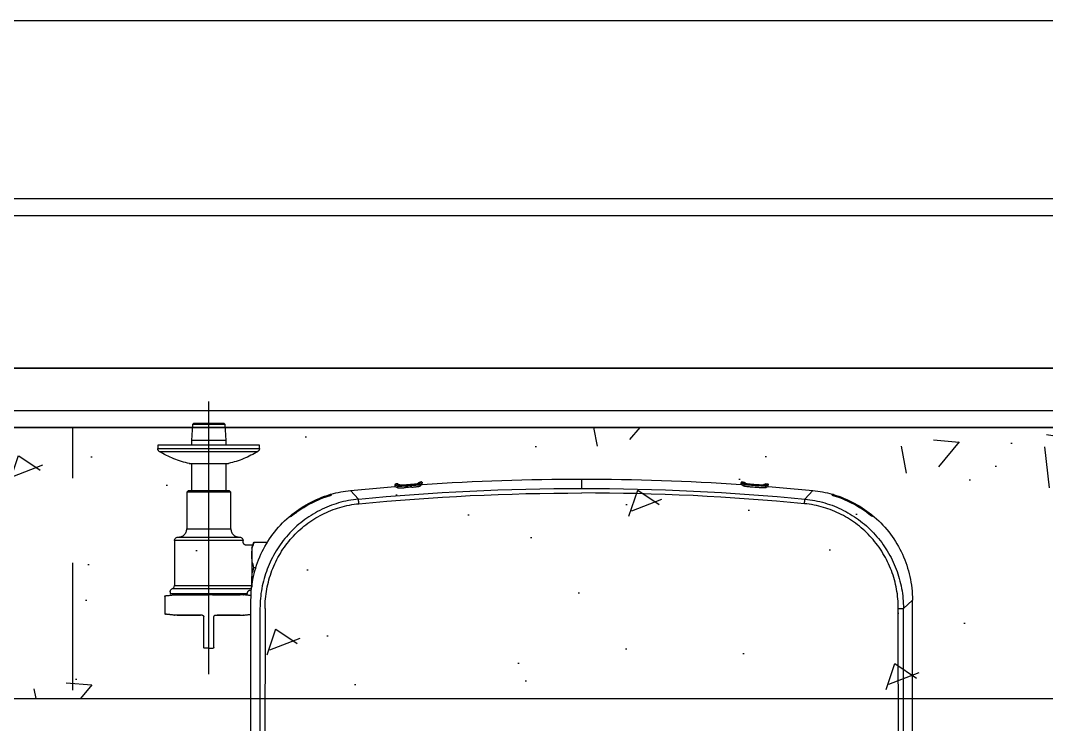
# Model space of a CAD drawing. Header units: millimetres. Extents: x 6886222 to 6919728, y 230959 to 276095.
# Drawn here: x 6909917 to 6910522, y 252584 to 252999 of the extents above; entities that cross this region are included whole.
import ezdxf
from ezdxf.xclip import XClip

# ---------------------------------------------------------------- set-up
doc = ezdxf.new("R2010")
doc.units = ezdxf.units.MM
doc.header["$LTSCALE"] = 100
doc.header["$XCLIPFRAME"] = 2
doc.linetypes.add('U-74D-EX$0$HD', pattern=[2.5, 1.5, -1])
for name, color, linetype in [('AA-BORD-XREF', 15, 'Continuous'), ('BP', 7, 'Continuous'), ('U-74D-EX$0$FIN', 5, 'Continuous'), ('U-74D-EX$0$FUR_욕실', 8, 'Continuous'), ('U-74D-EX$0$HAT', 8, 'Continuous'), ('U-74D-EX$0$INSUL_line', 8, 'Continuous'), ('U-74D-EX$0$WAL', 3, 'Continuous')]:
    doc.layers.add(name, color=color, linetype=linetype)
for name, color, linetype, plot in [('Defpoint', 142, 'Continuous', False), ('U-74D-EX$0$Defpoint', 142, 'Continuous', False), ('U-74D-EX$0$MC', 152, 'Continuous', False)]:
    doc.layers.add(name, color=color, linetype=linetype, plot=plot)

# ---------------------------------------------------------------- blocks, each defined once
blk = doc.blocks.new('U-74D-EX$0$대변기')
at = {"layer": 'U-74D-EX$0$FUR_욕실'}
for p, q in [((-19.96372742540188, 250.0000388648314), (-18.05370603383562, 250.0000388743883)), ((-19.96372727529888, 220.0000388648314), (-19.96372742540188, 250.0000388648314)), ((-18.05370603383562, 250.0000388743883), (-18.05370573364416, 190.0000388743883)), ((-16.36189569043563, 249.0667055495196), (-16.36189554500379, 220.0000388828539)), ((66.47385458667486, 242.6055813473231), (67.46575534313524, 242.6055813522889)), ((67.46575534313524, 242.6055813522889), (67.765755344637, 242.3055813537849)), ((67.76575545696323, 219.8555813537878), (67.765755344637, 242.3055813537849)), ((69.2872273159046, 245.8555813614021), (79.24428333784817, 245.8555814112169)), ((36.26575535563825, 240.1055811961833), (62.7657553556528, 240.105581328773)), ((36.26575545694868, 219.8555811961833), (36.26575535563825, 240.1055811961833)), ((68.26199243967494, 237.3582147204597), (68.26575536915698, 237.4055813562936)), ((68.26199292764431, 238.5891812158825), (68.26199292840101, 238.4396117540473)), ((68.26575535552183, 240.1304923433108), (68.26575536441305, 238.3541702854618)), ((68.26575536441305, 238.3541702854473), (68.26575545696323, 219.8555813562907)), ((68.27335157001289, 221.9417552441573), (68.27335148753264, 238.4256925888167)), ((80.25815924055132, 238.4256926487524), (80.25815930845056, 224.8555814162773)), ((80.26575536441305, 238.3541703454994), (80.26575535552183, 240.1304924033484)), ((80.26575543695435, 223.8555814163137), (80.26575536441305, 238.3541703454994)), ((-32.1668876297008, 229.5010808537936), (-22.74688763271479, 230.1055809009285)), ((-22.74688763271479, 230.1055809009285), (-19.96372732586678, 230.1055809148511)), ((-22.74688758143384, 219.8555809009285), (-22.74688763271479, 230.1055809009285)), ((-9.16341482587086, 230.1055809688896), (6.765612367282301, 230.1055810485868)), ((6.765755396922032, 231.8555810485868), (7.765755391930725, 232.8555810535927)), ((6.765755396922032, 231.8555810485868), (6.765755517004436, 207.8555810485723)), ((7.765755391930725, 232.8555810535927), (29.26575539193072, 232.8555811611604)), ((7.765755456963234, 219.8555810535927), (7.765755391930725, 232.8555810535927)), ((29.26575539193072, 232.8555811611604), (29.26575552201029, 206.8555811611604)), ((-32.74688762679216, 228.9210808508924), (-32.1668876297008, 229.5010808537936)), ((-32.74688758143384, 219.8555808508954), (-32.74688762679216, 228.9210808508924)), ((-32.16688758144664, 219.8555808537949), (-32.1668876297008, 229.5010808537936)), ((-32.74688753607552, 210.7900808508984), (-32.74688758143384, 219.8555808508954)), ((-32.16688753317794, 210.2100808537962), (-32.16688758144664, 219.8555808537949)), ((-22.74688753015289, 209.6055809009285), (-22.74688758143384, 219.8555809009285)), ((-19.96372712521043, 190.0000388648314), (-19.96372727529888, 220.0000388648314)), ((-16.36189554500379, 220.0000388828539), (-16.3618953995865, 190.9333722161737)), ((7.765755522010295, 206.8555810535927), (7.765755456963234, 219.8555810535927)), ((99.26575544196021, 222.8555815113777), (81.26575544196021, 222.8555814213196)), ((99.76575544628213, 221.9871604612508), (99.76575544444859, 222.3555815138916)), ((99.76575545694868, 219.8555815138916), (99.76575544628213, 221.9871604612508)), ((99.76575545694868, 219.8555815138916), (99.76575546761524, 217.7240025665324)), ((99.26575547198081, 216.8555815114069), (81.26575547198081, 216.8555814213487)), ((99.76575546761524, 217.7240025665324), (99.76575546946333, 217.3555815138916)), ((-32.16688753317794, 210.2100808537962), (-32.74688753607552, 210.7900808508984)), ((-22.74688753015289, 209.6055809009285), (-32.16688753317794, 210.2100808537962)), ((-19.96372722330489, 209.6055809148511), (-22.74688753015289, 209.6055809009285)), ((6.7656124698442, 209.6055810485868), (-9.219977223310707, 209.6055809686059)), ((7.765755522010295, 206.8555810535927), (6.765755517004436, 207.8555810485723)), ((29.26575552201029, 206.8555811611604), (7.765755522010295, 206.8555810535927)), ((-18.05370573364416, 190.0000388743883), (-19.96372712521043, 190.0000388648314))]:
    blk.add_line(p, q, dxfattribs=at)
at = {"layer": 'U-74D-EX$0$FUR_욕실', "color": 8}
blk.add_line((-45.74688758214688, 220.0000387358323), (115.0100293758915, 220.0000395401457), dxfattribs=at)
at = {"layer": 'U-74D-EX$0$FUR_욕실'}
for centre, radius, start, end in [((-18.05370602382391, 248.0000388743883), 2, 32.23095292265573, 90.00000028681461), ((-62.46372727529888, 220.0000386521915), 54.5, 11.97719340865765, 32.23095292265573), ((66.47385459668658, 240.6055813473231), 2, 90.00000028681461, 157.9756874497742), ((36.26575536563541, 238.1055811961833), 2, 90.00000028681461, 180.0000002866061), ((66.76199292764431, 238.5891812083773), 1.5, 2.866061434560404e-07, 47.99820267177637), ((81.26575543695435, 223.8555814213196), 1, 180.0000002866061, 270.0000002868146), ((99.26575544446314, 222.3555815113923), 0.5, 2.866061434560404e-07, 90.00000028681461), ((81.26575547698667, 215.8555814213487), 1, 90.00000028681461, 180.0000002866061), ((99.26575546947788, 217.3555815113923), 0.5, 270.0000002868146, 2.866061434560404e-07), ((-62.46372727529888, 220.0000386521915), 54.5, 327.7690476508159, 347.5302846530277), ((-18.05370574364133, 192.0000388743738), 2, 270.0000002868146, 327.7690476508159)]:
    blk.add_arc(centre, radius, start, end, dxfattribs=at)
at = {"layer": 'U-74D-EX$0$FUR_욕실', "extrusion": (0, 0, -1)}
for centre, radius, start in [((-29.26575536690143, 237.8555811611604), 5, 179.9999997133939), ((-62.76575534564108, 242.105581328773), 2, 202.0243125502258)]:
    blk.add_arc(centre, radius, start, 269.9999997131854, dxfattribs=at)
at = {"layer": 'U-74D-EX$0$FUR_욕실'}
blk.add_ellipse((69.30244934255097, 245.3555809125519), major_axis=(0.5, 2.5016429e-09), ratio=0.999999957508828, start_param=1.622208824282719, end_param=3.041228889849564, dxfattribs=at)
at = {"layer": 'U-74D-EX$0$FUR_욕실', "extrusion": (0, 0, -1)}
for centre, major_axis, ratio, start_param, end_param in [((79.22906131622221, 245.3555809622176), (-0.5, -2.5016431e-09), 0.999999957508828, 1.622208824282719, 3.041228889849564), ((68.76575535550728, 240.1304923458101), (0.5, 2.5016431e-09), 0.9028624934881282, 3.141592653589793, 3.31612557878917), ((68.7657553643985, 238.3541702879756), (-0.5, -2.5016431e-09), 0.8237610580540193, 0, 0.1745329251993461), ((79.76575535550728, 240.1304924008491), (0.5, 2.5016431e-09), 0.9028624934845408, 6.108652381980975, 6.283185307179585)]:
    blk.add_ellipse(centre, major_axis=major_axis, ratio=ratio, start_param=start_param, end_param=end_param, dxfattribs=at)
at = {"layer": 'U-74D-EX$0$FUR_욕실'}
for points in [[(68.81004566680713, 245.4424050483995), (68.80996829455034, 245.4415772000557), (68.67414358952738, 244.0592418952383), (68.41069174251243, 241.7135811142671)], [(68.41069174251243, 241.7135811142671), (68.34861314802038, 241.1608602808974), (68.30247778944977, 240.6599296919285), (68.27335147861231, 240.208882556688)], [(80.258159231631, 240.2088826166528), (80.22905781859663, 240.6595441169575), (80.18295126260273, 241.1603821305998), (80.1208189526842, 241.7135811728567)], [(-9.182518366633303, 231.4599739763053), (-9.18251420290835, 231.4614835392258), (-9.182566245839553, 231.4426420348154), (-9.182676004635141, 231.4029020990984)], [(-9.239523908439878, 210.8311106453202), (-9.244156135868252, 209.1557216384044), (-9.246662793357245, 208.2492669048934), (-9.246671227298066, 208.2462305266472)]]:
    blk.add_open_spline(points, degree=3, dxfattribs=at)
for points, knots in [([(80.1208189526842, 241.7135811728567), (79.85719753314697, 244.0607515419924), (79.72156421396721, 245.4414356970392), (79.7214655123862, 245.4424000796444), (79.7214650032438, 245.4424050541584), (79.72146449088541, 245.4424100283377)], [0, 0, 0, 0, 0.9999519197025436, 0.9999519197025436, 1, 1, 1, 1]), ([(-9.182676004635141, 231.4029020992293), (-9.1826811945175, 231.4010230187796), (-9.182686513460794, 231.3990972132542), (-9.183581361805409, 231.0751019030195), (-9.187910192642448, 229.5077226898266), (-9.20091888130628, 224.7987384931967), (-9.209611520240287, 221.6526600189445), (-9.226263355823903, 215.627563532571), (-9.234186477606272, 212.7615583810566), (-9.239523908439878, 210.8311106453202)], [0, 0, 0, 0, 0.0020377122292964, 0.0020377122292964, 0.3346918081528643, 0.3346918081528643, 0.6673459040764321, 0.6673459040764321, 1, 1, 1, 1]), ([(-9.160157425791112, 231.2475262614516), (-9.160165786230209, 231.2444940326004), (-9.1607761996529, 231.0234915767269), (-9.164677928867604, 229.6108177204278), (-9.173034160772659, 226.5857275442413), (-9.184122367438249, 222.5724051017223), (-9.196220613779587, 218.1945115073049), (-9.207017699049175, 214.2884079130072), (-9.212252349894698, 212.3949718798049), (-9.2143172446049, 211.6481657034728)], [0, 0, 0, 0, 0.0865543875327337, 0.2417313952106717, 0.4004697365557925, 0.5594417966873824, 0.7183898072385521, 0.8772133166376525, 1, 1, 1, 1]), ([(-9.2143172446049, 211.6481657034728), (-9.215041417523025, 211.3862208905284), (-9.218726463350322, 210.0532915974381), (-9.222015153292887, 208.8640671262128), (-9.223117529803858, 208.4653642330068), (-9.223139812773297, 208.4573203844466)], [0, 0, 0, 0, 0.1132207334291606, 0.6138623602303039, 1, 1, 1, 1])]:
    blk.add_open_spline(points, degree=3, knots=knots, dxfattribs=at)
blk.add_wipeout([(22.248608298916775, 172.54229225468282), (8.912240129661578, 147.74673581274521), (6.746381299798691, 136.34097785746314), (-8.955497072612427e-10, 1.8151808944821823e-08), (6.746382664171167, -136.3410556523654), (8.912241608199565, -147.7468135862157), (22.07549302254949, -172.28966274865297), (48.747550660268864, -190.92756923738682), (71.39276322773912, -195.00000842819884), (166.77579672746026, -195.00000795089045), (163.87437435093116, -199.59452123619815), (211.5587765112842, -201.08973657911383), (211.59313804550422, -201.59785586090618), (211.81060945487718, -202.63546709934212), (212.5078401897453, -203.59245027277075), (213.12226798591132, -203.98026161298094), (214.15380077133744, -204.1978558481386), (220.75350033782112, -204.19785581509552), (220.75350035014083, -206.35594522496513), (211.67910968791838, -206.3568792770726), (211.15613348268317, -206.39600097215737), (210.27034605067598, -206.67761218987903), (209.31045820655902, -207.42786300958107), (208.74576614588332, -208.40553728260954), (208.58557798573491, -209.0916460347495), (208.56074482875553, -209.45622105141592), (208.5658533075954, -265.02340329155413), (208.68307722652685, -265.02340329098297), (208.7812761336113, -265.75037914044697), (209.14569600205314, -266.6349992877383), (209.4393782819403, -267.03693782325877), (210.11484331313656, -267.62762274793863), (210.65720867247566, -267.91786482497037), (211.05456655855815, -268.02783602803447), (211.7542655276933, -268.12315947946877), (489.2877981967165, -268.123158092146), (490.3929016518151, -267.8618048901769), (490.86707477932805, -267.7119163465693), (491.45197025778884, -267.22265710638476), (492.00684567737414, -266.49543788948904), (492.2432263424108, -265.953260305668), (492.3375440533646, -265.58541350160203), (492.3925328413372, -264.9999778188767), (492.39251053762064, -209.47191992339413), (492.2743779328679, -208.61530925013972), (492.0527322005424, -208.03841531318994), (491.6452017566535, -207.41831274961794), (491.1753919319727, -206.97008934938174), (490.6571038551316, -206.6513735333208), (490.04775114333995, -206.44000339329148), (489.564363996324, -206.37647943353875), (489.28754875065107, -206.3559519392104), (294.6511313544637, -206.3559470726484), (294.6511313436125, -204.19785544542015), (299.3707712639998, -204.19785542175964), (299.9274144780235, -204.1415802114724), (300.81514351517774, -203.77207777511762), (301.1333402299189, -203.52623735578823), (301.5702185394424, -203.01348622016246), (301.80191783703924, -202.56725483027355), (301.9757068098556, -201.8642991092686), (301.9767461048772, -201.81423556641903), (356.76343714603064, -202.11461188703402), (409.6459330275077, -200.7317937357151), (451.0712075735588, -197.49087760745817), (521.7596907076584, -184.1269387870276), (558.8320421586301, -171.7704380243341), (607.5072059196381, -146.9271004879006), (640.3182392938724, -121.7236501044431), (666.3963113392575, -92.63537982517482), (682.861678851927, -64.8120860007532), (689.3650846206021, -48.844695699472595), (694.4618857304264, -30.578779049873788), (696.6826731048269, -17.299667591780462), (697.4621076330303, -8.646287178641273), (697.7008332995064, 0.017384032597874466), (696.0161711601265, 21.30950019290617), (691.2688451523378, 41.796509580543216), (683.3366473129057, 62.60208044512467), (669.0455356567358, 87.70644455344245), (652.7802364292402, 108.07148288175188), (630.6424582973253, 128.95876104430863), (599.0811908480251, 150.92869321198407), (558.1950606762435, 170.85274610758484), (516.937235549004, 184.2249471713934), (478.5997609603298, 192.50147163765666), (440.5805313404065, 197.3643056544521), (409.56480511056884, 199.55616448708247), (375.3283216283821, 200.68792907165675), (311.0923951757358, 200.70114825228893), (281.7216569744051, 200.8711733283542), (251.3461154796021, 200.75952777479222), (223.32944943835992, 200.37661834822427), (188.29429864440127, 199.9507822823582), (182.40479042165887, 198.15537901209063), (177.51850239349275, 194.76567814429143), (79.79591759140378, 194.999931322335), (40.70354579549267, 194.56680722579563), (37.246676655990356, 193.2270822084663), (37.24667669558663, 185.30834623197086)]).dxf.layer = 'U-74D-EX$0$FUR_욕실'
for p, q in [((67.46575534313524, 242.6055813522889), (67.4657555707854, 197.1055813522889)), ((34.26575536564997, 238.1055811861788), (34.2657555482765, 201.6055811861643)), ((62.7657553556528, 240.105581328773), (62.76575558349214, 194.5668852320287)), ((64.61980497115655, 241.3555813380499), (64.61980520486031, 194.646158893991)), ((36.26575555827367, 199.6055811961833), (36.26575545694868, 219.8555811961833)), ((67.76575556928947, 197.4055813537761), (67.76575545696323, 219.8555813537878)), ((68.26575554951341, 201.3569924271342), (68.26575545696323, 219.8555813562907)), ((68.27335159089489, 217.7694074684969), (68.2733516733606, 201.2854701238375)), ((80.25815942637928, 201.2854701838314), (80.25815935848004, 214.8555814163064)), ((80.26575547698667, 215.8555814163428), (80.26575554951341, 201.3569924871572)), ((68.26199261482179, 202.3529479920853), (68.26575554476949, 202.3055813562878)), ((68.26199311510209, 201.1219814966626), (68.26199311435994, 201.2715509584978)), ((68.26575555840463, 199.5806703692706), (68.26575554951341, 201.3569924271196)), ((80.26575554951341, 201.3569924871572), (80.26575555840463, 199.5806704293082)), ((37.20732853058507, 199.6055812008944), (36.26575555827367, 199.6055811961833)), ((40.70354579550985, 194.5668851216451), (37.24667665599918, 193.2271601043485)), ((39.04667665250963, 193.9247581125874), (39.04667663354849, 197.7139645380539)), ((40.70354579550985, 194.5668851216451), (63.78980750307164, 194.5668852371509)), ((63.78980750307164, 194.5668852371509), (63.81572954052899, 194.5568390364915)), ((65.46843982780774, 195.1671709845632), (65.46843982999053, 194.7294624435217)), ((67.76575556928947, 197.4055813537761), (67.46575556928656, 197.4055813522773)), ((321.986683939107, 195.0000104298069), (71.39276127641278, 195.0000091760139)), ((37.24667665599918, 193.2271601043485), (37.24667669560949, 185.3084241277411)), ((52.24667665599918, 193.2271601794), (52.24667666155801, 192.1160582204921)), ((20.33956178195149, 169.088938449082), (21.24649999496251, 170.285047437721)), ((21.69536556552703, 170.8929667778666), (21.70817310823259, 170.9115486075261)), ((21.69956627719876, 170.8990613823862), (21.7791287491018, 171.1967263349852)), ((21.7791287491018, 171.1967263349852), (22.03587801245521, 172.1446197945679)), ((21.99159196349865, 171.6156206537471), (21.86411362885337, 171.1494418802085)), ((22.24835342797815, 172.5420912320315), (21.99159196349865, 171.6156206537471)), ((19.83160112574478, 168.4108700616398), (19.83054045903918, 168.4116646612329)), ((19.83055107183827, 168.4116574684358), (20.33956178195149, 169.088938449082)), ((9.471946686553565, 147.6003435319089), (9.499219707275188, 147.6981858026465)), ((6.746381299893983, 136.3410557533734), (11.84418381590876, 131.6415778253777)), ((3.588107915569708, 108.0240692298703), (2.817171301870985, 109.5430350326114)), ((4.396985229166603, 110.0037670053189), (3.314683284570492, 110.0037669999019)), ((3.314683284570492, 110.0037669999019), (4.086150732273381, 108.4837647899603)), ((4.396985229530401, 109.9291424284183), (4.402909766668017, 110.0037863708476)), ((4.402909766668017, 110.0037863708476), (4.409444144363079, 110.086054785681)), ((2.735194351993414, 108.5000088400029), (3.102393244600535, 107.7772048659372)), ((3.102393244600535, 107.7772048659372), (3.247533068239136, 107.4916845857679)), ((3.247533068239136, 107.4916845857679), (3.503945573964302, 106.9875129138472)), ((5.130687907661923, 108.4837647951881), (4.086150732273381, 108.4837647899603)), ((5.03063959663632, 104.0933354934878), (5.020598495251761, 103.9303110157362)), ((2.770318151673564, 97.01250460517804), (2.43990339238735, 96.50833213622354)), ((4.74041255964039, 100.1181968694345), (4.718776392797736, 99.86563044772811)), ((1.71331144168289, 94.5302616606914), (2.707077744085836, 96.0492278355614)), ((2.10969146620846, 96.0041668164722), (1.779680977448152, 95.50000879452091)), ((2.30979245927665, 96.3097155590749), (2.10969146620846, 96.0041668164722)), ((3.205517342652456, 95.51624030655694), (2.211013589669165, 93.99623212858023)), ((3.181565936483821, 93.99255117753455), (2.224424111180269, 93.99255117274697)), ((2.43990339238735, 96.50833213622354), (2.30979245927665, 96.3097155590749)), ((3.205517342652456, 95.51624030655694), (4.175494587358116, 95.51624031141)), ((5.543365301859012, 1.633365354791749e-05), (-1.653944127610885e-05, 6.162351382954512e-05)), ((5.543365301859012, 6.165124977997039e-05), (-1.653944127610885e-05, 1.630591759749223e-05)), ((1.713312387601036, -94.53018371411054), (2.707078705210733, -96.04914987904158)), ((2.109692426882248, -96.00408886592595), (1.779681933072425, -95.49993084727794)), ((2.30979342300634, -96.30963760652776), (2.109692426882248, -96.00408886592595)), ((3.2055182984368, -95.51616234504581), (2.211014530246757, -93.99615417702262)), ((3.181566877017758, -93.99247321626353), (2.224425051714206, -93.99247322105111)), ((2.439904358096101, -96.508254182374), (2.30979342300634, -96.30963760652776)), ((2.770319122431829, -97.01242664802521), (2.439904358096101, -96.508254182374)), ((3.2055182984368, -95.51616234504581), (4.175495543142461, -95.51616234019275)), ((4.740413561481546, -100.1181188925639), (4.718777392106858, -99.86555247107572)), ((2.735195437697257, -108.4999308831993), (3.102394323086628, -107.7771269054592)), ((3.588108996529627, -108.023991264532), (2.817172398023104, -109.5429570749857)), ((3.102394323086628, -107.7771269054592), (3.247534143858502, -107.4916066238347)), ((3.247534143858502, -107.4916066238347), (3.503946644534153, -106.987434949353)), ((3.314684385321016, -110.0036890372994), (4.086151817831706, -108.483686819638)), ((5.130688993220247, -108.4836868144102), (4.086151817831706, -108.483686819638)), ((5.03064063824786, -104.093257513714), (5.020599535233487, -103.9302330360642)), ((4.396986329917127, -110.0036890318825), (3.314684385321016, -110.0036890372994)), ((4.396986329553329, -109.9290644549819), (4.402910867433093, -110.003708397353)), ((4.402910867433093, -110.003708397353), (4.409445245943061, -110.0859768121209)), ((6.746382664208795, -136.3409777564284), (11.84418513319179, -131.6414997774209)), ((9.471948163529305, -147.6002655076936), (9.499221185225906, -147.6981077781547)), ((19.83160281095843, -168.4107919337566), (19.83054214425283, -168.4115865333642)), ((19.83055275705192, -168.4115793405672), (20.33956347394633, -169.0888603161202)), ((20.33956347394633, -169.0888603161202), (21.24650169893357, -170.2849692956788)), ((21.69536727558079, -170.8928886313352), (21.70817481847553, -170.911470460871)), ((21.69956798731073, -170.8989832358111), (21.77913046219692, -171.196648187617)), ((21.77913046219692, -171.196648187617), (22.03587973503818, -172.1445416446313)), ((21.99159368078472, -171.6155425042543), (21.86411534146828, -171.1493637319891)), ((22.24835515453378, -172.5420130799703), (21.99159368078472, -171.6155425042543)), ((71.39276322769365, -194.9999305321853), (76.35088787932546, -189.6902176392778)), ((321.9866858903879, -194.9999292783923), (71.39276322769365, -194.9999305321853))]:
    blk.add_line(p, q, dxfattribs=at)
for points in [[(21.24649999496251, 170.285047437721), (21.38921794742419, 170.4745842219327), (21.51445044398497, 170.6426315112603), (21.61808541565915, 170.7841843455808), (21.69536556552703, 170.8929667778666)], [(21.24650169893357, -170.2849692956788), (21.389219653287, -170.4745060784644), (21.51445215153581, -170.6425533665406), (21.61808712462152, -170.7841061998206), (21.69536727558079, -170.8928886313352)]]:
    blk.add_lwpolyline(points, dxfattribs=at)
at = {"layer": 'U-74D-EX$0$FUR_욕실', "extrusion": (0, 0, -1)}
blk.add_arc((-29.26575554702504, 201.8555811611604), 5, 89.99999971318542, 179.9999997133939, dxfattribs=at)
at = {"layer": 'U-74D-EX$0$FUR_욕실'}
for centre, radius, start, end in [((36.26575554826195, 201.6055811961687), 2, 180.0000002866061, 270.0000002868146), ((66.76199311510209, 201.1219814891574), 1.5, 312.0017979016147, 2.866061434560404e-07), ((71.39433594224465, 129.9965577808198), 65.00357829229999, 90.00139064552496, 139.1170237257398), ((87.4624695128914, 19012.51913282062), 18822.8321162096, 269.9661768829229, 270.3270496479607), ((87.93677898479291, 18978.6588186838), 18791.9699616047, 269.9644946750574, 270.3274972344234), ((70.97929395945175, 130.1156843606459), 64.5199110725, 139.3439862408931, 163.494310534415), ((169.0578395418306, 56.807028810259), 186.3434668039, 142.7070086623402, 143.2077918600829), ((17.30499019034687, 174.0439882125011), 5.408320108300001, 324.5301597400225, 325.7436496290442), ((22.62136612052927, 170.5096768399981), 0.9913277573, 139.8071876059508, 153.1620783224665), ((71.81727606017739, 129.5478185517368), 64.90644469819999, 143.2192275475977, 162.840083027136), ((72.12473283506188, 129.8340617208796), 65.7014909861, 164.1786701049712, 174.3625866349075), ((71.6042546329445, 129.914471710772), 65.1788393852, 163.6140991102687, 164.1219371378087), ((10.03597605140021, 148.0147807573321), 1.0046796967, 90.17754695617595, 163.40842812218), ((72.17259212919816, 129.4475814507186), 65.2755184234, 162.8480330940548, 163.8534515833386), ((1331.398950752078, 5.209675544088896), 1331.1274189835, 174.3488271389661, 175.4811177197091), ((1383.999648019879, -0.008018055736101815), 1378.4564436388, 174.5196094349116, 179.9996641620081), ((3.31471030526518, 109.5047502204015), 0.499015071, 90.0106925344757, 175.5762471564483), ((1381.976327733941, 0.001574429739775951), 1381.961737218, 175.4313891060213, 175.4375703872015), ((4.087282835786027, 107.9828955407665), 0.5008698655, 90.12974103825854, 175.2847646919141), ((-167.1444396657716, 114.6678864183468), 172.4995533052, 355.1615675482852, 356.4312038426243), ((1390.431931493938, -0.01478683305504092), 1390.4319315734, 176.1232653117006, 179.9993906755475), ((1390.431931493793, 0.01487867594369163), 1390.4319315734, 180.0006098976648, 183.8767352615594), ((1383.999648019806, 0.008109834261631477), 1378.4564436388, 180.0003364116211, 185.4803911384262), ((-167.1444385183386, -114.6678101614543), 172.4995533052, 3.568796730862951, 4.838433025094), ((4.087283916323941, -107.9828175704297), 0.5008698655, 184.7152358813781, 269.870259535372), ((3.314711401038949, -109.504672257799), 0.499015071, 184.4237534168183, 269.9893080391535), ((1381.976327733955, -0.001482671463236329), 1381.961737218, 184.5624301861633, 184.5686114673435), ((1331.398950804218, -5.209584291913416), 1331.1274189835, 184.5188828536063, 185.6511734343261), ((72.12473413425687, -129.8339830697241), 65.7014909861, 185.6374139385716, 195.8213304684915), ((71.60425593293985, -129.9143930648261), 65.1788393852, 195.8780634355241, 196.385901463095), ((10.03597753252325, -148.0147027274706), 1.0046796967, 196.5915724513758, 269.8224536174559), ((70.97929526145526, -130.11560572095), 64.5199110725, 196.5056900391437, 220.6560143323252), ((72.17259342452235, -129.4475027990829), 65.2755184234, 196.146548989825, 197.1519674793179), ((71.81727735650566, -129.547739903659), 64.90644469819999, 197.1599175461986, 216.7807730260321), ((169.0578401102721, -56.80694918913832), 186.3434668039, 216.7922087133799, 217.2929919111794), ((17.30499193193464, -174.0439101099018), 5.408320108300001, 34.25635094447026, 35.46984083327752), ((22.62136782675589, -170.5095986842043), 0.9913277573, 206.8379222512015, 220.1928129669762), ((71.3943372430549, -129.9964791369766), 65.00357829229999, 220.8829768474626, 269.9986099297717), ((87.93696889609055, -18978.65873987441), 18791.9699616047, 89.67250333921487, 90.03550589857187), ((87.46265976301584, -19012.51905401597), 18822.8321162096, 89.67295092567808, 90.03382369237399)]:
    blk.add_arc(centre, radius, start, end, dxfattribs=at)
for centre, major_axis, ratio, start_param, end_param in [((68.76575554949886, 201.3569924296044), (-0.5, -2.5016429e-09), 0.8237610580540193, 0, 0.1745329251993461), ((68.76575555839008, 199.5806703717699), (0.5, 2.5016429e-09), 0.9028624934881282, 3.141592653589793, 3.31612557878917), ((79.76575555839008, 199.5806704268089), (0.5, 2.5016429e-09), 0.9028624934845408, 6.108652381980975, 6.283185307179585)]:
    blk.add_ellipse(centre, major_axis=major_axis, ratio=ratio, start_param=start_param, end_param=end_param, dxfattribs=at)
for points, knots in [([(39.02270790443072, 197.718784650102), (39.02838375539068, 197.7756705377669), (39.04081891582246, 198.0687942122186), (38.83012596832486, 198.587560565089), (38.40135813746383, 199.1364433260624), (37.85869343429295, 199.4593734743485), (37.45027380432657, 199.5882350978227), (37.24104017133141, 199.5924471495873), (37.20342785610774, 199.5917969148486)], [0, 0, 0, 0, 0.0591120518379289, 0.3082319385472807, 0.56033744732735, 0.7803449105498921, 0.9607865517698826, 1, 1, 1, 1]), ([(52.24667665599918, 193.2271601794), (49.79746077958043, 194.0435654579105), (47.31155361213678, 194.5650246554414), (42.21046702673266, 194.5687770088389), (39.6989458457283, 194.0445831812158), (37.24667665599918, 193.2271601043485)], [0, 0, 0, 0, 0.4999999999999981, 0.4999999999999981, 1, 1, 1, 1]), ([(62.43997464626227, 194.380442446045), (61.55422579177321, 194.5007886323747), (60.66164782294436, 194.566238399284), (57.21046702673266, 194.5687770838904), (54.6989458457283, 194.0445832562636), (52.24667665599918, 193.2271601794)], [0.3234420278034747, 0.3234420278034747, 0.3234420278034747, 0.3234420278034747, 0.5, 0.5, 1, 1, 1, 1]), ([(67.4657555707854, 197.1055813522889), (67.19947522892107, 197.0885778268803), (66.84174597973833, 197.0445551286193), (66.28208933356291, 196.7811420618291), (65.7627164813639, 196.2680645677119), (65.48676782561597, 195.6784712235803), (65.46328160130724, 195.2955451230355), (65.46843982780774, 195.1671709845632)], [0, 0, 0, 0, 0.1428912789734331, 0.3673943397200812, 0.6089059554684864, 0.8730786096727703, 1, 1, 1, 1]), ([(11.84416611151028, 131.6415795167795), (12.22430333229204, 135.6038566847765), (13.72455520305448, 143.4462969561882), (18.12961588908001, 154.5727719182269), (24.50642595660247, 164.6616724882315), (32.64393271982044, 173.4114689204416), (42.22607058509675, 180.5144946527889), (52.95679393553655, 185.7611110805719), (64.4473582846731, 188.9708644666625), (72.38357728618212, 189.6908861221727), (76.33899025938081, 189.6902890733636)], [0, 0, 0, 0, 0.1256506359, 0.250302044, 0.3756662278, 0.5001928251, 0.6253802232, 0.7500730788, 0.8751403452, 1, 1, 1, 1]), ([(76.29168117646259, 186.6925161796262), (72.50257872057045, 186.6933846162701), (64.90139429220653, 186.0074422070375), (53.89579298961689, 182.9477906705742), (43.61813904894007, 177.9459733437488), (34.44117432511484, 171.1744010227358), (26.64813254165711, 162.8330907617437), (20.54213715525475, 153.2160539173947), (16.32453978492777, 142.6100911917911), (14.88866379624596, 135.1334390084103), (14.52479964863232, 131.356516796588)], [0, 0, 0, 0, 0.1251578694, 0.2504825276, 0.3753377120000001, 0.5006084742, 0.6250876559, 0.7502830808, 0.8746668584, 1, 1, 1, 1]), ([(20.81274138384106, 169.7108750363495), (20.89810573758223, 169.8231962344744), (21.19906100769367, 170.2199314303816), (21.50291881351222, 170.6147189499006), (21.70964009345698, 170.905678854635)], [0, 0, 0, 0, 0.2832913428999999, 1, 1, 1, 1]), ([(21.77511476198924, 170.9996635405641), (21.78662426839946, 171.0166122941209), (21.81759386755948, 171.0651848029756), (21.85352964242702, 171.1130812499559), (21.86384694885419, 171.1491264168089)], [0, 0, 0, 0, 0.3533511634000001, 1, 1, 1, 1]), ([(9.127711414625082, 148.4478745777869), (9.121485309984564, 148.4347288656554), (9.10028628092914, 148.3871753466501), (9.082963796772674, 148.3378673613606), (9.073126607359882, 148.3016644290128)], [0, 0, 0, 0, 0.2793939142, 1, 1, 1, 1]), ([(14.52482925393633, 131.3565139153889), (12.41984334106746, 109.5066888585552), (9.262873721385404, 65.75228529581545), (8.211263727225742, 21.89866235883346), (8.211281991407304, 3.900579940818716e-05)], [0, 0, 0, 0, 0.2500091989, 0.4994113151693763, 0.4994113151693763, 0.4994113151693763, 0.4994113151693763]), ([(14.52482928152676, 131.356514202389), (14.18598804317662, 131.3899754409922), (13.69503893742876, 131.4387043944353), (13.07117232150995, 131.502298561516), (12.67574978109405, 131.5422321380374), (12.35101410543211, 131.577558263014), (12.10138917270888, 131.6015150531621), (11.94754097814803, 131.6324435148945), (11.8635653323181, 131.6394370464714), (11.84548246465056, 131.6548587495836)], [0, 0, 0, 0, 0.3786955215, 0.5486441096, 0.6976498083, 0.8202892182999999, 0.9131604739, 0.9735673189, 1, 1, 1, 1]), ([(2.735194357290311, 108.5000087385033), (2.742007695462235, 108.5871261681332), (2.787011681477452, 108.8022143084618), (2.757123829625925, 109.1540123264112), (2.806874837526266, 109.4127135670624), (2.817181869369961, 109.5432404330113)], [0, 0, 0, 0, 0.2502403802, 0.6250460805, 1, 1, 1, 1]), ([(3.503945575463149, 106.9875129138472), (3.52752144229089, 106.9411737894679), (3.531234055732057, 106.7744775716837), (3.548089555715706, 106.4591466842703), (3.538037562193495, 105.97962262072), (3.520448567189305, 105.3640328035308), (3.486974447765533, 104.6291220868643), (3.424990502757282, 103.4919923051548), (3.32432706034524, 101.9928198416474), (3.204393876239919, 100.4952505350502), (3.099324269223871, 99.36164301332428), (3.024809617887513, 98.62949852824931), (2.952264622934308, 98.01631035308856), (2.891362002545065, 97.53824226728284), (2.829187241910404, 97.22361344197088), (2.799765166146244, 97.05742342482517), (2.77031812657151, 97.01250460517804)], [0, 0, 0, 0, 0.0155676108, 0.0478920906, 0.0960502791, 0.1583482531, 0.2326132415, 0.3162067439, 0.4993820755, 0.6824768937000001, 0.7660216496, 0.8403016993999999, 0.9027309574, 0.951169397, 0.9839177051000001, 1, 1, 1, 1]), ([(2.933515386761428, 97.33261712639614), (3.124525189665292, 98.89318618515063), (3.37521743297475, 102.0286180911044), (3.586734756365331, 105.1669832845637), (3.625709997202648, 106.7386212331603)], [0, 0, 0, 0, 0.5000149502000001, 1, 1, 1, 1]), ([(4.086150446371903, 108.4837647889599), (4.106481425584207, 108.4404128621627), (4.116149379729904, 108.2942763409101), (4.133345922604349, 108.0158557458981), (4.132624386900716, 107.5986793467946), (4.124653589813533, 107.0577446872539), (4.104552228269313, 106.4040716877516), (4.06230000836149, 105.3505273148421), (3.985514055315434, 103.8793105670575), (3.869035752595664, 102.021893654075), (3.698120097866195, 99.68861897241914), (3.55396355706398, 97.99379427249914), (3.435687103734381, 96.93974694530516)], [0, 0, 0, 0, 0.0124130817, 0.0368540119, 0.0731071028, 0.1201215383, 0.1772698928, 0.2425783615, 0.3934858548, 0.5591608152, 0.7250336068000001, 1, 1, 1, 1]), ([(3.630134189126693, 107.6319477431807), (3.627595342699351, 107.7191649234646), (3.618108452359593, 107.8482611077179), (3.608201642771746, 107.9842082453706), (3.588087590080249, 108.0238150656678)], [0, 0, 0, 0, 0.6626441504999999, 1, 1, 1, 1]), ([(3.625709997202648, 106.7386212331603), (3.627915096269135, 106.8275396632689), (3.634055638878635, 107.1252512716983), (3.636211102177185, 107.4231871009088), (3.630134189126693, 107.6319477431807)], [0, 0, 0, 0, 0.2986813616, 1, 1, 1, 1]), ([(5.130687789966032, 108.4837647951881), (5.151754422786325, 108.4422910316953), (5.163178622289706, 108.3006065076497), (5.181577039144031, 108.0324965955424), (5.18149861184429, 107.6303891902407), (5.173706620949815, 107.1101162319046), (5.153236097412446, 106.4795555446999), (5.109934009804419, 105.4615850513819), (5.064956867430737, 104.6555236056574), (5.03063959663632, 104.0933354934878)], [0, 0, 0, 0, 0.0317349525, 0.0938492915, 0.1855363906, 0.3048276574, 0.4492966122000001, 0.6157525975000001, 1, 1, 1, 1]), ([(2.707097138296376, 96.04951811566025), (2.732369483088405, 96.08812450038567), (2.763403716820903, 96.22413746924394), (2.817466975528077, 96.4820394674116), (2.874126064987649, 96.86839187339683), (2.912982297802955, 97.16485974999341), (2.933515386761428, 97.33261712639614)], [0, 0, 0, 0, 0.1060384112, 0.3118952879, 0.6116071078, 1, 1, 1, 1]), ([(3.435687103734381, 96.93974694530516), (3.424497983029141, 96.84003256965116), (3.38585555469399, 96.50713663185707), (3.343153554760647, 96.17457468684188), (3.305453661410866, 95.94281066275471)], [0, 0, 0, 0, 0.2993885179, 1, 1, 1, 1]), ([(4.718776392797736, 99.86563044772811), (4.670513725479395, 99.30779790258566), (4.57726862193158, 98.29877607861818), (4.450960466248944, 97.11680404518665), (4.351272901523771, 96.36116232359018), (4.292098075620743, 95.96267046429239), (4.234897110454767, 95.6964529303059), (4.201836222146085, 95.5564249573381), (4.17551628075671, 95.51624032001018)], [0, 0, 0, 0, 0.3827359103, 0.6927731340000002, 0.8121074789999999, 0.9042265722, 0.9671639419, 1, 1, 1, 1]), ([(1.713288101094804, 94.52997885078912), (1.704056423364818, 94.39553479814458), (1.80588848381376, 94.10532498775319), (2.089379947781708, 93.99261264747292), (2.224424111180269, 93.99255117274697)], [0, 0, 0, 0, 0.4994745308, 1, 1, 1, 1]), ([(1.713288101094804, 94.52997885078912), (1.718801342987717, 94.61094185411457), (1.755256533670035, 94.81144000719905), (1.731036562054214, 95.13763933797782), (1.771331854037271, 95.37865672377848), (1.779679590243177, 95.49999484112232)], [0, 0, 0, 0, 0.250183013, 0.6250363084, 1, 1, 1, 1]), ([(2.707078030991397, 96.04922827025985), (2.698414746544586, 95.91713869301566), (2.79638945807892, 95.63346784630812), (3.072720464162558, 95.51674926898886), (3.20524891115565, 95.51625433575646)], [0, 0, 0, 0, 0.4997055491, 1, 1, 1, 1]), ([(3.305453661410866, 95.94281066275471), (3.289921274194057, 95.84732369377707), (3.261430846414441, 95.70567390853648), (3.231115402730211, 95.5586558921841), (3.205467817158933, 95.51624046175675)], [0, 0, 0, 0, 0.6612179502000001, 1, 1, 1, 1]), ([(14.52483056836718, -131.3564358406129), (12.41984443685578, -109.5066108048431), (9.262874379335699, -65.75220727368833), (8.211263946363033, -21.89858434723465), (8.211281991407304, 3.900579940818716e-05)], [0, 0, 0, 0, 0.2500091989, 0.4994113151693763, 0.4994113151693763, 0.4994113151693763, 0.4994113151693763]), ([(1.71328904701295, -94.52990090420826), (1.704057367944188, -94.39545685165831), (1.805889425482746, -94.10524704024829), (2.089380888315645, -93.9925346971304), (2.224425051714206, -93.99247322105111)], [0, 0, 0, 0, 0.4994745308, 1, 1, 1, 1]), ([(1.71328904701295, -94.52990090420826), (1.71880228972077, -94.61086390748278), (1.755257482411253, -94.81136206020346), (1.73103751405506, -95.13756139122233), (1.771332808453735, -95.37857877662282), (1.77968054586745, -95.49991689387934)], [0, 0, 0, 0, 0.250183013, 0.6250363084, 1, 1, 1, 1]), ([(2.707078992116294, -96.04915031374003), (2.698415706345259, -95.91706073658315), (2.796390415041969, -95.63338988889336), (3.072721419961454, -95.51667130880924), (3.205249866939994, -95.51617637424533)], [0, 0, 0, 0, 0.4997055491, 1, 1, 1, 1]), ([(2.707098099421273, -96.04944015914043), (2.732370444606204, -96.0880465436112), (2.76340467969203, -96.2240595121566), (2.817467940974893, -96.48196150978583), (2.874127034305275, -96.86831391520354), (2.912983270089171, -97.16478179140722), (2.933516360735666, -97.33253916760623)], [0, 0, 0, 0, 0.1060384112, 0.3118952879, 0.6116071078, 1, 1, 1, 1]), ([(3.305454621473473, -95.94273270024678), (3.289922233296238, -95.84724573142194), (3.261431804090535, -95.70559594646511), (3.231116358951112, -95.55857793041832), (3.205468772943277, -95.51616250024563)], [0, 0, 0, 0, 0.6612179502000001, 1, 1, 1, 1]), ([(3.43568807376505, -96.93966898149483), (3.424498952055728, -96.83995460594997), (3.38585652040274, -96.5070586685415), (3.343154517137009, -96.1744967239556), (3.305454621473473, -95.94273270024678)], [0, 0, 0, 0, 0.2993885179, 1, 1, 1, 1]), ([(4.718777392106858, -99.86555247107572), (4.670514719215134, -99.30771992641348), (4.57726960556829, -98.2986981033846), (4.450961438054946, -97.11672607121181), (4.35127386577733, -96.36108435061215), (4.292099035887077, -95.96259249191098), (4.234898068043549, -95.69637495849202), (4.201837178337883, -95.55634698585891), (4.175517236541054, -95.51616234879293)], [0, 0, 0, 0, 0.3827359103, 0.6927731340000002, 0.8121074789999999, 0.9042265722, 0.9671639419, 1, 1, 1, 1]), ([(3.503946646033, -106.987434949353), (3.527522512409632, -106.9410958247336), (3.531235124177329, -106.774399606913), (3.548090621003212, -106.4590687193322), (3.538038622693421, -105.9795446558837), (3.520449621519219, -105.3639548388692), (3.48697549474673, -104.6290441225374), (3.424991538358881, -103.4919143414463), (3.324328080943815, -101.9927418789503), (3.204394881850021, -100.4951725735536), (3.099325263483479, -99.36156505287545), (3.024810604827508, -98.6294205685499), (2.952265603747946, -98.01623239410947), (2.891362978571124, -97.53816430891493), (2.829188214778696, -97.2235354842287), (2.799766137355618, -97.05734546737403), (2.770319097329775, -97.01242664802521)], [0, 0, 0, 0, 0.0155676108, 0.0478920906, 0.0960502791, 0.1583482531, 0.2326132415, 0.3162067439, 0.4993820755, 0.6824768937000001, 0.7660216496, 0.8403016993999999, 0.9027309574, 0.951169397, 0.9839177051000001, 1, 1, 1, 1]), ([(2.933516360735666, -97.33253916760623), (3.124526179239183, -98.89310822444713), (3.375218453922571, -102.0285401278979), (3.586735808716185, -105.16690531924), (3.625711065298674, -106.7385432674437)], [0, 0, 0, 0, 0.5000149502000001, 1, 1, 1, 1]), ([(4.086151531930227, -108.4836868186376), (4.106482510705973, -108.4403348916367), (4.116150463381928, -108.2941983702895), (4.133347003476956, -108.0157777751028), (4.132625463596924, -107.5986013760066), (4.124654661096429, -107.057666716546), (4.104553293018398, -106.4039937172474), (4.062301062560437, -105.3504493447599), (3.985515094787843, -103.8792325977392), (3.869036773485277, -102.0218156859282), (3.698121095414535, -99.68854100598219), (3.553964537644788, -97.99371630750284), (3.43568807376505, -96.93966898149483)], [0, 0, 0, 0, 0.0124130817, 0.0368540119, 0.0731071028, 0.1201215383, 0.1772698928, 0.2425783615, 0.3934858548, 0.5591608152, 0.7250336068000001, 1, 1, 1, 1]), ([(2.735195442994154, -108.4999307816997), (2.742008782039193, -108.5870482112641), (2.787012770208094, -108.8021363511416), (2.75712492187813, -109.1539343693894), (2.806875932368712, -109.4126356095385), (2.817182965522079, -109.5431624753855)], [0, 0, 0, 0, 0.2502403802, 0.6250460805, 1, 1, 1, 1]), ([(3.630135266157595, -107.6318697774204), (3.627596420603368, -107.7190869577335), (3.618109531544178, -107.8481831420813), (3.608202723324212, -107.9841302798286), (3.588088671025616, -108.0237371003295)], [0, 0, 0, 0, 0.6626441504999999, 1, 1, 1, 1]), ([(3.625711065298674, -106.7385432674437), (3.627916165238275, -106.8274616975305), (3.634056710830919, -107.1251733059016), (3.636212177112611, -107.4231091350903), (3.630135266157595, -107.6318697774204)], [0, 0, 0, 0, 0.2986813616, 1, 1, 1, 1]), ([(5.130688875524356, -108.4836868144102), (5.151755507922644, -108.4422130507064), (5.163179706014489, -108.3005285265517), (5.181578120176709, -108.0324186142552), (5.181499688846088, -107.6303112089608), (5.173707692756579, -107.1100382506975), (5.153237162903679, -106.4794775636965), (5.109935065109312, -105.4615070708151), (5.064957914673869, -104.6554456255417), (5.03064063824786, -104.093257513714)], [0, 0, 0, 0, 0.0317349525, 0.0938492915, 0.1855363906, 0.3048276574, 0.4492966122000001, 0.6157525975000001, 1, 1, 1, 1]), ([(11.8441674287933, -131.6415014688228), (12.22430468921448, -135.6037786330216), (13.7245566384554, -143.4462188894158), (18.12961743581764, -154.5726938073767), (24.50642760430128, -164.6615943135712), (32.64393445507812, -173.4113906643561), (42.22607239142599, -180.5144163008135), (52.9567957943691, -185.7610326212252), (64.44736017562172, -188.9707858923339), (72.38357918433394, -189.690807468427), (76.33899215753263, -189.6902103800367)], [0, 0, 0, 0, 0.1256506359, 0.250302044, 0.3756662278, 0.5001928251, 0.6253802232, 0.7500730788, 0.8751403452, 1, 1, 1, 1]), ([(14.52483059595761, -131.3564361276131), (14.18598935794216, -131.3898973696068), (13.69504025267452, -131.4386263279612), (13.07117363739599, -131.5022205012847), (12.67575109738755, -131.5421540817642), (12.35101542207485, -131.5774802099859), (12.10139048958445, -131.6014370026369), (11.94754229534374, -131.6323654659045), (11.86356664957202, -131.6393589983254), (11.84548378206455, -131.6547807016195)], [0, 0, 0, 0, 0.3786955215, 0.5486441096, 0.6976498083, 0.8202892182999999, 0.9131604739, 0.9735673189, 1, 1, 1, 1]), ([(76.29168304462291, -186.6924374867722), (72.50258058873078, -186.6933059613311), (64.90139615349835, -186.0073636281613), (53.89579482029148, -182.947712201827), (43.61814082957062, -177.9458949778473), (34.44117603797713, -171.1743227486641), (26.64813417104961, -162.8330125656557), (20.54213868842999, -153.2159757824029), (16.32454121196133, -142.6100130990071), (14.88866514846814, -135.1333609299891), (14.52480096306317, -131.3564387218121)], [0, 0, 0, 0, 0.1251578694, 0.2504825276, 0.3753377120000001, 0.5006084742, 0.6250876559, 0.7502830808, 0.8746668584, 1, 1, 1, 1]), ([(9.127712900070037, -148.4477965570131), (9.121486795313103, -148.4346508449471), (9.100287765777466, -148.3870973261528), (9.082965281126235, -148.3377893410379), (9.073128091349645, -148.3015864087847)], [0, 0, 0, 0, 0.2793939142, 1, 1, 1, 1]), ([(20.81274308206412, -169.7107968986511), (20.89810743692578, -169.8231180959247), (21.1990627110099, -170.2198532888196), (21.50292052078657, -170.6146408052973), (21.70964180364172, -170.9056007079653)], [0, 0, 0, 0, 0.2832913428999999, 1, 1, 1, 1]), ([(21.7751164731053, -170.9995853932323), (21.78662597969014, -171.01653414668), (21.81759557934492, -171.0651066552218), (21.85353135467813, -171.1130031018456), (21.86384866146909, -171.1490482685895)], [0, 0, 0, 0, 0.3533511634000001, 1, 1, 1, 1]), ([(76.29168245772962, -186.6924374869723), (76.29107063079209, -187.0649735082752), (76.29274852240997, -187.6082269341696), (76.29862259677975, -188.3014388654392), (76.30435881599624, -188.7453688425103), (76.31616494841364, -189.111089540851), (76.32285720463915, -189.392005301017), (76.34258180924007, -189.5713757055182), (76.33865616639741, -189.6658872770404), (76.35090884022429, -189.6902074905793)], [0, 0, 0, 0, 0.3726172399, 0.5433181889, 0.6935016617, 0.8164021019, 0.9100225693, 0.9727617512000001, 1, 1, 1, 1])]:
    blk.add_open_spline(points, degree=3, knots=knots, dxfattribs=at)
for points in [[(37.24667665599918, 193.2271601043485), (37.83368861524286, 193.4228307606991), (38.42280824539557, 193.6015587256934), (39.01442028100792, 193.7602512777685)], [(68.41069196124226, 197.9975815997623), (68.34861336120593, 198.5503024325135), (68.30247799762947, 199.0512330210167), (68.27335168228092, 199.5022801559662)], [(68.7411919737533, 194.9459690012936), (68.67615871785165, 195.5742857076348), (68.56544345947987, 196.6197416202831), (68.41069196124226, 197.9975815997623)], [(80.12081917141404, 197.9975816583519), (79.97035922363648, 196.657951655432), (79.86159101987505, 195.6331516939663), (79.7959175914475, 195.000009218058)], [(80.2581594352996, 199.502280215931), (80.22905802677633, 199.0516187153353), (80.18295147578829, 198.5507807012273), (80.12081917141404, 197.9975816583519)], [(22.24860829898171, 172.5423701504351), (22.14999352704399, 172.4288718190382), (22.07549129853214, 172.28966300297), (22.03587234185034, 172.1446213442669)], [(9.471663793261541, 147.6003258411056), (9.338417127601133, 147.8340931200382), (9.20535039551396, 148.067962981173), (9.072381354246318, 148.3018882869092)], [(9.630302763678628, 148.9358381311995), (9.416264185947512, 148.8425084415267), (9.227659570464311, 148.6589037459835), (9.127711414625082, 148.4478745777869)], [(10.03286277606458, 149.0194556303122), (9.895812961756747, 149.019991607629), (9.75593010850207, 148.9906168595317), (9.630302763678628, 148.9358381311995)], [(4.396952878032607, 109.930003577314), (4.641448815254989, 109.4478821842404), (4.885880210265896, 108.9657279600633), (5.130687907661923, 108.4837647951881)], [(4.175494587358116, 95.51624031141), (3.84386024388732, 95.0097236915517), (3.512530154115666, 94.50300787538981), (3.181291914665053, 93.99623213343693)], [(4.175495543142461, -95.51616234019275), (3.843861194607598, -95.00964572365228), (3.512531099771877, -94.50292991080823), (3.181292855242646, -93.99615417216592)], [(4.396953978055535, -109.9299256038848), (4.641449910446681, -109.4478042083592), (4.885881300640904, -108.9656499817374), (5.130688993220247, -108.4836868144102)], [(9.471665270237281, -147.6002478168903), (9.33841860690518, -147.8340150971617), (9.205351877175417, -148.0678849596279), (9.07238283823608, -148.3018102666883)], [(9.630304254013026, -148.935760105398), (9.416265675350587, -148.8424304178716), (9.227661058033846, -148.6588257242129), (9.127712900070037, -148.4477965570131)], [(10.03286426724299, -149.0193776004871), (9.895814452935156, -149.0199135791718), (9.755931599389442, -148.9905388324714), (9.630304254013026, -148.935760105398)], [(22.24861002553735, -172.5422919983666), (22.14999525246458, -172.4287936679593), (22.0754930225703, -172.2895848526332), (22.0358740644333, -172.1445431943303)]]:
    blk.add_open_spline(points, degree=3, dxfattribs=at)
blk = doc.blocks.new('U-74D-EX$0$A$Ce93e390f')
at = {"layer": 'U-74D-EX$0$HAT'}
h = blk.add_hatch(dxfattribs=at)
h.set_pattern_fill('_USER', color=256, scale=300, angle=180, double=1, pattern_type=0)
h.set_pattern_definition([(180, (1.83697019872103e-14, 100), (-3.673940397442059e-14, -300), []), (270, (1.83697019872103e-14, 100), (300, -5.510910596163089e-14), [])])
h.paths.add_polyline_path([(1339.999993004998, 1450.000000802713), (-3.619609105104503e-12, 1450.000000802713), (1.83697019872103e-14, 0), (1339.999993005002, 0)])
at = {"layer": 'U-74D-EX$0$Defpoint'}
blk.add_lwpolyline([(1.83697019872103e-14, 2199.999999999884), (1500, 2199.999999999884), (1500, 0), (1.83697019872103e-14, 0)], close=True, dxfattribs=at)
at = {"layer": 'U-74D-EX$0$FUR_욕실', "color": 8, "linetype": 'U-74D-EX$0$HD', "ltscale": 0.5}
blk.add_lwpolyline([(1499.999992746161, 700.0001090726437), (1499.999993005002, 1450.000000802862), (1344.999993016643, 1450.000000802862), (1344.999992757803, 700.0001090725273)], close=True, dxfattribs=at)
at = {"layer": 'U-74D-EX$0$FUR_욕실', "xscale": -1}
blk.add_blockref('U-74D-EX$0$대변기', (1469.488053180296, 399.9901308281896), dxfattribs=at)
at = {"layer": 'U-74D-EX$0$HAT'}
h = blk.add_hatch(dxfattribs=at)
h.set_pattern_fill('AR-CONC', color=252, angle=90.00000028663817)
h.set_pattern_definition([(140.0000002866382, (1.83697019872103e-14, 100), (15.93908462747333, 182.1846690757437), [19.05, -209.55]), (85.00000028663817, (1.83697019872103e-14, 100), (-191.0568450627201, -35.24342238078464), [15.24, -167.64058417]), (190.4514449866382, (1.328253424047782, 115.182007006645), (-175.1177526473098, 146.9412462142778), [16.1900088, -178.0902446]), (136.1842002866382, (-50.79999999999998, 99.99999974585879), (42.04232657657843, 271.0790411024584), [28.575, -314.325]), (186.6355578966381, (-47.29650011301227, 122.589899763386), (-247.4261257854021, 237.4041328136846), [24.28502314, -267.13560816]), (81.18415145663816, (-50.79999999999998, 99.99999974585879), (-247.4261257732132, 237.4041328271586), [22.85996707, -251.45973192]), (111.0000002866382, (-38.10000012707059, 125.3999998093941), (102.2651974285942, 151.6143917807427), [19.05, -209.55]), (56.0000002866382, (-38.10000012707059, 125.3999998093941), (-184.1879664315012, 61.80202742619526), [15.24, -167.64]), (161.4514452866382, (-29.57790029027837, 138.0345324520283), (-81.92276995358057, 213.4164188688746), [16.1900088, -178.0899376]), (127.5000002866382, (1.83697019872103e-14, 100), (-84.55503888860471, 3.088602827581586), [0, -165.6079999999999, 0, -170.1799999999999, 0, -168.2749999999999]), (97.50000028663817, (1.83697019872103e-14, 100), (-100.1805751524036, 66.8196620091244), [0, -97.02799999999999, 0, -161.798, 0, -64.135]), (57.50000028663816, (2.83367465275541e-07, 43.358), (5.728743314343569, 135.5905951955311), [0, -63.5, 0, -198.12, 0, -262.89]), (47.50000028663816, (4.104380692691908e-07, 17.958), (-25.42649177439069, 148.1291812588149), [0, -82.54999999999997, 0, -131.5719999999999, 0, -186.6899999999999])])
h.paths.add_polyline_path([(1499.999993246131, 1350.000000802629), (1339.999993246134, 1350.000000002156), (1340, -8.002534741535783e-07), (1500, 2.182787284255028e-10)])
at = {"layer": 'U-74D-EX$0$FUR_욕실'}
blk.add_lwpolyline([(1499.999993005002, 1450.000000802629), (1339.999993005002, 1450.000000002157), (1340, -8.002534741535783e-07), (1500, 2.182787284255028e-10)], close=True, dxfattribs=at)
blk = doc.blocks.new('U-74D-EX')
at = {"layer": 'U-74D-EX$0$INSUL_line'}
for p, q in [((4430, -1449.999999998137), (4430, -5689.999999999069)), ((4325, -1554.999999998137), (4325, -5794.999999999069))]:
    blk.add_line(p, q, dxfattribs=at)
at = {"layer": 'U-74D-EX$0$WAL'}
for p, q in [((4315, -2009.999999999069), (4315, -4459.999999999069)), ((4225, -2099.999999999069), (4225, -4369.999999999069))]:
    blk.add_line(p, q, dxfattribs=at)
at = {"layer": 'U-74D-EX$0$FUR_욕실'}
blk.add_blockref('U-74D-EX$0$A$Ce93e390f', (2690.000000000058, -4334.99999919883), dxfattribs=at)
at = {"layer": 'U-74D-EX$0$FIN'}
blk.add_line((4200, -2129.999999999069), (4200, -4339.999999999069), dxfattribs=at)
at = {"layer": 'U-74D-EX$0$MC'}
blk.add_line((4190.000000000233, -1184.999999998137), (4190, -4614.999999999069), dxfattribs=at)
blk = doc.blocks.new('BORD-301')
at = {"layer": 'Defpoint'}
blk.add_lwpolyline([(-1339.999999995343, -5095.000000000175), (-3609.999999995343, -5095.000000000175), (-3609.999999995343, -6665.000000000175), (-1339.999999995343, -6665.000000000175)], close=True, dxfattribs=at)

msp = doc.modelspace()

# ---------------------------------------------------------------- block references
at = {"layer": 'BP'}
ref = msp.add_blockref('U-74D-EX', (6906313.055980793, 248569.3772858985), dxfattribs=dict(at, rotation=90))
XClip(ref).set_block_clipping_path([(6114.999999998516, -1385.0000000037253), (6114.999999998312, -10114.99999999348), (-9310.000000000087, -10114.99999999348), (-9310.000000000087, -455.0000000037253), (324.9999999999127, -455.0000000037253), (325.0000000001164, -1385.0000000037253)])

# ---------------------------------------------------------------- next in the draw order: block references
at = {"layer": 'AA-BORD-XREF'}
msp.add_blockref('BORD-301', (6912023.055980789, 257889.3772858983), dxfattribs=at)

doc.saveas('drawing.dxf')
